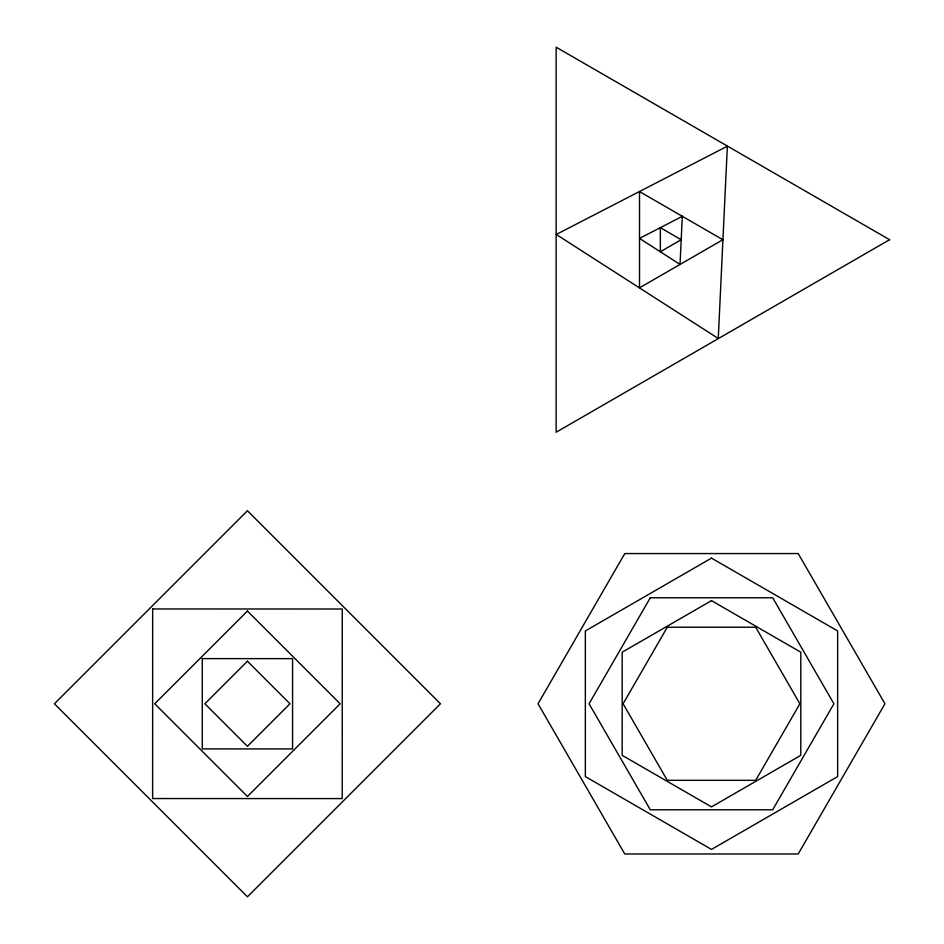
<?xml version="1.0" encoding="UTF-8"?>
<svg xmlns="http://www.w3.org/2000/svg" width="944" height="944" viewBox="0 0 944 944"><rect width="100%" height="100%" fill="white"/><g stroke="black" fill="none" stroke-linecap="round" stroke-linejoin="round"><path stroke-width="1.42" d="M152.657 608.963L152.621 798.541L342.212 798.589L342.247 608.998L152.657 608.963M202.299 658.617L202.287 748.899L292.569 748.922L292.581 658.641L202.299 658.617M682.311 216.329L680.034 264.403L639.536 238.407L682.311 216.329M727.352 146.19L718.266 338.483L556.276 234.466L727.352 146.19M624.763 553.562L538.045 703.776L624.763 853.978L798.211 853.978L884.941 703.776L798.211 553.562L624.763 553.562M650.286 597.764L589.08 703.776L650.286 809.787L772.699 809.787L833.906 703.776L772.699 597.764L650.286 597.764M667.29 627.217L623.099 703.776L667.29 780.322L755.684 780.322L799.887 703.776L755.684 627.217L667.29 627.217M247.434 510.739L54.41 703.776L247.434 896.8L440.459 703.776L247.434 510.739M247.434 611.051L154.722 703.776L247.434 796.488L340.147 703.776L247.434 611.051M247.434 661.213L204.872 703.776L247.434 746.326L289.997 703.776L247.434 661.213M681.19 239.717L660.352 251.753L660.352 227.681L681.19 239.717M722.868 239.717L639.513 287.849L639.513 191.585L722.868 239.717M889.59 239.717L556.146 432.234L556.146 47.2L889.59 239.717M711.493 558.116L585.351 630.946L585.351 776.593L711.493 849.423L837.635 776.593L837.635 630.946L711.493 558.116M711.493 600.644L622.179 652.21L622.179 755.33L711.493 806.896L800.795 755.33L800.795 652.21L711.493 600.644"/></g></svg>
